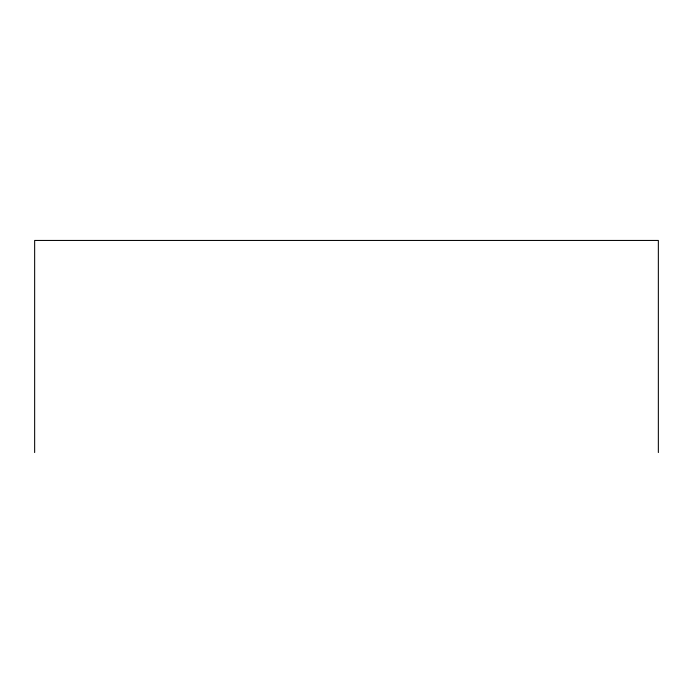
<?xml version="1.0" encoding="UTF-8"?>
<svg xmlns="http://www.w3.org/2000/svg" width="693" height="693" viewBox="0 0 693 693"><rect width="100%" height="100%" fill="white"/><g stroke="black" fill="none" stroke-linecap="round" stroke-linejoin="round"><path stroke-width="1.04" d="M658.35 452.555L658.35 240.445L34.65 240.445L34.65 452.555"/></g></svg>
